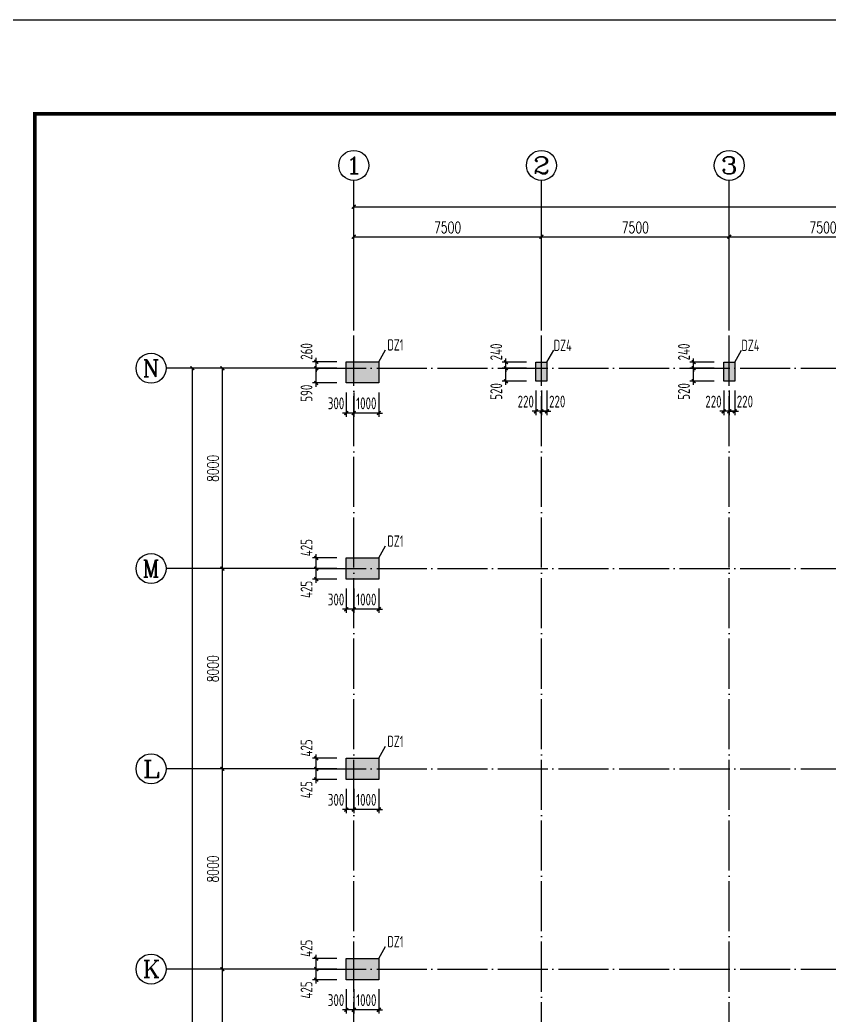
# Model space of a CAD drawing. Extents: x 14475413 to 15955882, y -732572 to -282951.
# Drawn here: x 14894775 to 14927108, y -506570 to -466825 of the extents above; entities that cross this region are included whole.
import ezdxf
from ezdxf.enums import TextEntityAlignment as Align

# ---------------------------------------------------------------- set-up
doc = ezdxf.new("R2010")
doc.units = 0
doc.header["$LTSCALE"] = 1000
doc.header["$MEASUREMENT"] = 0
doc.linetypes.add('DOTE', pattern=[2.42, 2, -0.2, 0.02, -0.2])
for name, color, linetype in [('AXIS', 3, 'Continuous'), ('AXIS_TEXT', 7, 'Continuous'), ('COLU', 253, 'Continuous'), ('COLU_DIM', 3, 'Continuous'), ('COLU_HATCH', 251, 'Continuous'), ('DOTE', 1, 'DOTE'), ('STAIR', 2, 'Continuous'), ('TK', 4, 'Continuous')]:
    doc.layers.add(name, color=color, linetype=linetype)
doc.styles.add('_TCH_AXIS', font='COMPLEX', dxfattribs={"bigfont": 'GBCBIG'})
doc.styles.add('_TCH_DIM_T3', font='SIMPLEX', dxfattribs={"width": 0.705882, "bigfont": 'GBCBIG'})
doc.styles.add('COMPLEX', font='COMPLEX')
doc.styles.add('TSSD_Dimension', font='Tssdeng.shx', dxfattribs={"width": 0.7, "bigfont": 'hztxt.shx'})
doc.styles.add('TSSD_REIN', font='tssdeng.shx', dxfattribs={"width": 0.7, "bigfont": 'tssdchn.shx'})
doc.dimstyles.new('_TCH_ARCH&&150', dxfattribs={"dimtxt": 446.25, "dimasz": 150, "dimexe": 375, "dimexo": 450, "dimgap": 150, "dimtad": 1, "dimdec": 0, "dimzin": 0, "dimdsep": 46, "dimtxsty": '_TCH_DIM_T3', "dimblk": 'ARCHTICK', "dimcen": 0.09, "dimclrt": 7, "dimazin": 2, "dimtfac": 1, "dimtdec": 0, "dimtix": 1, "dimtmove": 2, "dimatfit": 3, "dimfxl": 0, "dimtolj": 1, "dimtzin": 0, "dimarcsym": 0})
doc.dimstyles.new('TSSD_150_150', dxfattribs={"dimtxt": 475, "dimasz": 150, "dimexe": 150, "dimexo": 375, "dimgap": 150, "dimtad": 1, "dimdec": 0, "dimzin": 0, "dimdsep": 46, "dimtxsty": 'TSSD_Dimension', "dimblk": 'ARCHTICK', "dimcen": 0, "dimdle": 150, "dimclrt": 7, "dimadec": 0, "dimazin": 0, "dimtfac": 1, "dimtdec": 0, "dimtix": 1, "dimtmove": 2, "dimatfit": 3, "dimfxl": 0, "dimtolj": 1, "dimtzin": 0, "dimarcsym": 0})

# ---------------------------------------------------------------- blocks, each defined once
blk = doc.blocks.new('_ArchTick')
at = {"color": 0, "linetype": 'ByBlock', "const_width": 0.4}
blk.add_lwpolyline([(-0.5, -0.5), (0.5, 0.5)], dxfattribs=at)
blk = doc.blocks.new('*D59')
at = {"layer": 'COLU_DIM', "color": 0, "lineweight": -2, "ltscale": 0.5}
for p, q in [((14908116, -481701), (14908116, -482676)), ((14909116, -481701), (14909116, -482676)), ((14908116, -482526), (14907966, -482526)), ((14909116, -482526), (14908116, -482526)), ((14909116, -482526), (14909266, -482526))]:
    blk.add_line(p, q, dxfattribs=at)
at = {"layer": 'Defpoints', "color": 0, "ltscale": 0.5}
for p in [(14908116, -481326), (14909116, -481326), (14908116, -482526)]:
    blk.add_point(p, dxfattribs=at)
at = {"layer": 'COLU_DIM', "color": 0, "lineweight": -2, "ltscale": 0.5, "xscale": 150, "yscale": 150, "zscale": 150}
blk.add_blockref('_ArchTick', (14908116, -482526), dxfattribs=at)
at = {"layer": 'COLU_DIM', "color": 0, "lineweight": -2, "ltscale": 0.5, "xscale": 150, "yscale": 150, "zscale": 150, "rotation": 180}
blk.add_blockref('_ArchTick', (14909116, -482526), dxfattribs=at)
at = {"layer": 'COLU_DIM', "color": 7, "ltscale": 0.5, "insert": (14908616, -482138), "char_height": 475, "attachment_point": 5, "style": 'TSSD_Dimension'}
blk.add_mtext('\\A1;1000', dxfattribs=at)
blk = doc.blocks.new('*D60')
at = {"layer": 'COLU_DIM', "color": 0, "lineweight": -2, "ltscale": 0.5}
for p, q in [((14907816, -481701), (14907816, -482676)), ((14908116, -481701), (14908116, -482676)), ((14908266, -482526), (14907666, -482526))]:
    blk.add_line(p, q, dxfattribs=at)
at = {"layer": 'Defpoints', "color": 0, "ltscale": 0.5}
for p in [(14907816, -481326), (14908116, -481326), (14907816, -482526)]:
    blk.add_point(p, dxfattribs=at)
at = {"layer": 'COLU_DIM', "color": 0, "lineweight": -2, "ltscale": 0.5, "xscale": 150, "yscale": 150, "zscale": 150, "rotation": 180}
blk.add_blockref('_ArchTick', (14907816, -482526), dxfattribs=at)
at = {"layer": 'COLU_DIM', "color": 0, "lineweight": -2, "ltscale": 0.5, "xscale": 150, "yscale": 150, "zscale": 150}
blk.add_blockref('_ArchTick', (14908116, -482526), dxfattribs=at)
at = {"layer": 'COLU_DIM', "color": 7, "ltscale": 0.5, "insert": (14907407, -482138), "char_height": 475, "attachment_point": 5, "style": 'TSSD_Dimension'}
blk.add_mtext('\\A1;300', dxfattribs=at)
blk = doc.blocks.new('*D61')
at = {"layer": 'COLU_DIM', "color": 0, "lineweight": -2, "ltscale": 0.5}
for p, q in [((14907441, -480736), (14906466, -480736)), ((14906616, -481476), (14906616, -480586)), ((14907441, -481326), (14906466, -481326))]:
    blk.add_line(p, q, dxfattribs=at)
at = {"layer": 'Defpoints', "color": 0, "ltscale": 0.5}
for p in [(14906616, -480736), (14907816, -480736), (14907816, -481326)]:
    blk.add_point(p, dxfattribs=at)
at = {"layer": 'COLU_DIM', "color": 0, "lineweight": -2, "ltscale": 0.5, "xscale": 150, "yscale": 150, "zscale": 150}
for p, rotation in [((14906616, -480736), 90), ((14906616, -481326), 270)]:
    blk.add_blockref('_ArchTick', p, dxfattribs=dict(at, rotation=rotation))
at = {"layer": 'COLU_DIM', "color": 7, "ltscale": 0.5, "insert": (14906228, -481734), "char_height": 475, "attachment_point": 5, "rotation": 90, "style": 'TSSD_Dimension'}
blk.add_mtext('\\A1;590', dxfattribs=at)
blk = doc.blocks.new('*D62')
at = {"layer": 'COLU_DIM', "color": 0, "lineweight": -2, "ltscale": 0.5}
for p, q in [((14907441, -480476), (14906466, -480476)), ((14906616, -480476), (14906616, -480326)), ((14906616, -480736), (14906616, -480476)), ((14907441, -480736), (14906466, -480736)), ((14906616, -480736), (14906616, -480886))]:
    blk.add_line(p, q, dxfattribs=at)
at = {"layer": 'Defpoints', "color": 0, "ltscale": 0.5}
for p in [(14906616, -480476), (14907816, -480476), (14907816, -480736)]:
    blk.add_point(p, dxfattribs=at)
at = {"layer": 'COLU_DIM', "color": 0, "lineweight": -2, "ltscale": 0.5, "xscale": 150, "yscale": 150, "zscale": 150}
for p, rotation in [((14906616, -480476), 270), ((14906616, -480736), 90)]:
    blk.add_blockref('_ArchTick', p, dxfattribs=dict(at, rotation=rotation))
at = {"layer": 'COLU_DIM', "color": 7, "ltscale": 0.5, "insert": (14906228, -480067), "char_height": 475, "attachment_point": 5, "rotation": 90, "style": 'TSSD_Dimension'}
blk.add_mtext('\\A1;260', dxfattribs=at)
blk = doc.blocks.new('*D63')
at = {"layer": 'COLU_DIM', "color": 0, "lineweight": -2, "ltscale": 0.5}
for p, q in [((14908116, -489536), (14908116, -490511)), ((14909116, -489536), (14909116, -490511)), ((14908116, -490361), (14907966, -490361)), ((14909116, -490361), (14908116, -490361)), ((14909116, -490361), (14909266, -490361))]:
    blk.add_line(p, q, dxfattribs=at)
at = {"layer": 'Defpoints', "color": 0, "ltscale": 0.5}
for p in [(14908116, -489161), (14909116, -489161), (14908116, -490361)]:
    blk.add_point(p, dxfattribs=at)
at = {"layer": 'COLU_DIM', "color": 0, "lineweight": -2, "ltscale": 0.5, "xscale": 150, "yscale": 150, "zscale": 150}
blk.add_blockref('_ArchTick', (14908116, -490361), dxfattribs=at)
at = {"layer": 'COLU_DIM', "color": 0, "lineweight": -2, "ltscale": 0.5, "xscale": 150, "yscale": 150, "zscale": 150, "rotation": 180}
blk.add_blockref('_ArchTick', (14909116, -490361), dxfattribs=at)
at = {"layer": 'COLU_DIM', "color": 7, "ltscale": 0.5, "insert": (14908616, -489973), "char_height": 475, "attachment_point": 5, "style": 'TSSD_Dimension'}
blk.add_mtext('\\A1;1000', dxfattribs=at)
blk = doc.blocks.new('*D64')
at = {"layer": 'COLU_DIM', "color": 0, "lineweight": -2, "ltscale": 0.5}
for p, q in [((14907816, -489536), (14907816, -490511)), ((14908116, -489536), (14908116, -490511)), ((14908266, -490361), (14907666, -490361))]:
    blk.add_line(p, q, dxfattribs=at)
at = {"layer": 'Defpoints', "color": 0, "ltscale": 0.5}
for p in [(14907816, -489161), (14908116, -489161), (14907816, -490361)]:
    blk.add_point(p, dxfattribs=at)
at = {"layer": 'COLU_DIM', "color": 0, "lineweight": -2, "ltscale": 0.5, "xscale": 150, "yscale": 150, "zscale": 150, "rotation": 180}
blk.add_blockref('_ArchTick', (14907816, -490361), dxfattribs=at)
at = {"layer": 'COLU_DIM', "color": 0, "lineweight": -2, "ltscale": 0.5, "xscale": 150, "yscale": 150, "zscale": 150}
blk.add_blockref('_ArchTick', (14908116, -490361), dxfattribs=at)
at = {"layer": 'COLU_DIM', "color": 7, "ltscale": 0.5, "insert": (14907407, -489973), "char_height": 475, "attachment_point": 5, "style": 'TSSD_Dimension'}
blk.add_mtext('\\A1;300', dxfattribs=at)
blk = doc.blocks.new('*D65')
at = {"layer": 'COLU_DIM', "color": 0, "lineweight": -2, "ltscale": 0.5}
for p, q in [((14907441, -488736), (14906466, -488736)), ((14906616, -489311), (14906616, -488586)), ((14907441, -489161), (14906466, -489161))]:
    blk.add_line(p, q, dxfattribs=at)
at = {"layer": 'Defpoints', "color": 0, "ltscale": 0.5}
for p in [(14906616, -488736), (14907816, -488736), (14907816, -489161)]:
    blk.add_point(p, dxfattribs=at)
at = {"layer": 'COLU_DIM', "color": 0, "lineweight": -2, "ltscale": 0.5, "xscale": 150, "yscale": 150, "zscale": 150}
for p, rotation in [((14906616, -488736), 90), ((14906616, -489161), 270)]:
    blk.add_blockref('_ArchTick', p, dxfattribs=dict(at, rotation=rotation))
at = {"layer": 'COLU_DIM', "color": 7, "ltscale": 0.5, "insert": (14906228, -489569), "char_height": 475, "attachment_point": 5, "rotation": 90, "style": 'TSSD_Dimension'}
blk.add_mtext('\\A1;425', dxfattribs=at)
blk = doc.blocks.new('*D66')
at = {"layer": 'COLU_DIM', "color": 0, "lineweight": -2, "ltscale": 0.5}
for p, q in [((14907441, -488311), (14906466, -488311)), ((14906616, -488886), (14906616, -488161)), ((14907441, -488736), (14906466, -488736))]:
    blk.add_line(p, q, dxfattribs=at)
at = {"layer": 'Defpoints', "color": 0, "ltscale": 0.5}
for p in [(14906616, -488311), (14907816, -488311), (14907816, -488736)]:
    blk.add_point(p, dxfattribs=at)
at = {"layer": 'COLU_DIM', "color": 0, "lineweight": -2, "ltscale": 0.5, "xscale": 150, "yscale": 150, "zscale": 150}
for p, rotation in [((14906616, -488311), 90), ((14906616, -488736), 270)]:
    blk.add_blockref('_ArchTick', p, dxfattribs=dict(at, rotation=rotation))
at = {"layer": 'COLU_DIM', "color": 7, "ltscale": 0.5, "insert": (14906228, -487902), "char_height": 475, "attachment_point": 5, "rotation": 90, "style": 'TSSD_Dimension'}
blk.add_mtext('\\A1;425', dxfattribs=at)
blk = doc.blocks.new('*D83')
at = {"layer": 'COLU_DIM', "color": 0, "lineweight": -2, "ltscale": 0.5}
for p, q in [((14908116, -497536), (14908116, -498511)), ((14909116, -497536), (14909116, -498511)), ((14908116, -498361), (14907966, -498361)), ((14909116, -498361), (14908116, -498361)), ((14909116, -498361), (14909266, -498361))]:
    blk.add_line(p, q, dxfattribs=at)
at = {"layer": 'Defpoints', "color": 0, "ltscale": 0.5}
for p in [(14908116, -497161), (14909116, -497161), (14908116, -498361)]:
    blk.add_point(p, dxfattribs=at)
at = {"layer": 'COLU_DIM', "color": 0, "lineweight": -2, "ltscale": 0.5, "xscale": 150, "yscale": 150, "zscale": 150}
blk.add_blockref('_ArchTick', (14908116, -498361), dxfattribs=at)
at = {"layer": 'COLU_DIM', "color": 0, "lineweight": -2, "ltscale": 0.5, "xscale": 150, "yscale": 150, "zscale": 150, "rotation": 180}
blk.add_blockref('_ArchTick', (14909116, -498361), dxfattribs=at)
at = {"layer": 'COLU_DIM', "color": 7, "ltscale": 0.5, "insert": (14908616, -497973), "char_height": 475, "attachment_point": 5, "style": 'TSSD_Dimension'}
blk.add_mtext('\\A1;1000', dxfattribs=at)
blk = doc.blocks.new('*D84')
at = {"layer": 'COLU_DIM', "color": 0, "lineweight": -2, "ltscale": 0.5}
for p, q in [((14907816, -497536), (14907816, -498511)), ((14908116, -497536), (14908116, -498511)), ((14908266, -498361), (14907666, -498361))]:
    blk.add_line(p, q, dxfattribs=at)
at = {"layer": 'Defpoints', "color": 0, "ltscale": 0.5}
for p in [(14907816, -497161), (14908116, -497161), (14907816, -498361)]:
    blk.add_point(p, dxfattribs=at)
at = {"layer": 'COLU_DIM', "color": 0, "lineweight": -2, "ltscale": 0.5, "xscale": 150, "yscale": 150, "zscale": 150, "rotation": 180}
blk.add_blockref('_ArchTick', (14907816, -498361), dxfattribs=at)
at = {"layer": 'COLU_DIM', "color": 0, "lineweight": -2, "ltscale": 0.5, "xscale": 150, "yscale": 150, "zscale": 150}
blk.add_blockref('_ArchTick', (14908116, -498361), dxfattribs=at)
at = {"layer": 'COLU_DIM', "color": 7, "ltscale": 0.5, "insert": (14907407, -497973), "char_height": 475, "attachment_point": 5, "style": 'TSSD_Dimension'}
blk.add_mtext('\\A1;300', dxfattribs=at)
blk = doc.blocks.new('*D85')
at = {"layer": 'COLU_DIM', "color": 0, "lineweight": -2, "ltscale": 0.5}
for p, q in [((14907441, -496736), (14906466, -496736)), ((14906616, -497311), (14906616, -496586)), ((14907441, -497161), (14906466, -497161))]:
    blk.add_line(p, q, dxfattribs=at)
at = {"layer": 'Defpoints', "color": 0, "ltscale": 0.5}
for p in [(14906616, -496736), (14907816, -496736), (14907816, -497161)]:
    blk.add_point(p, dxfattribs=at)
at = {"layer": 'COLU_DIM', "color": 0, "lineweight": -2, "ltscale": 0.5, "xscale": 150, "yscale": 150, "zscale": 150}
for p, rotation in [((14906616, -496736), 90), ((14906616, -497161), 270)]:
    blk.add_blockref('_ArchTick', p, dxfattribs=dict(at, rotation=rotation))
at = {"layer": 'COLU_DIM', "color": 7, "ltscale": 0.5, "insert": (14906228, -497569), "char_height": 475, "attachment_point": 5, "rotation": 90, "style": 'TSSD_Dimension'}
blk.add_mtext('\\A1;425', dxfattribs=at)
blk = doc.blocks.new('*D86')
at = {"layer": 'COLU_DIM', "color": 0, "lineweight": -2, "ltscale": 0.5}
for p, q in [((14907441, -496311), (14906466, -496311)), ((14906616, -496886), (14906616, -496161)), ((14907441, -496736), (14906466, -496736))]:
    blk.add_line(p, q, dxfattribs=at)
at = {"layer": 'Defpoints', "color": 0, "ltscale": 0.5}
for p in [(14906616, -496311), (14907816, -496311), (14907816, -496736)]:
    blk.add_point(p, dxfattribs=at)
at = {"layer": 'COLU_DIM', "color": 0, "lineweight": -2, "ltscale": 0.5, "xscale": 150, "yscale": 150, "zscale": 150}
for p, rotation in [((14906616, -496311), 90), ((14906616, -496736), 270)]:
    blk.add_blockref('_ArchTick', p, dxfattribs=dict(at, rotation=rotation))
at = {"layer": 'COLU_DIM', "color": 7, "ltscale": 0.5, "insert": (14906228, -495902), "char_height": 475, "attachment_point": 5, "rotation": 90, "style": 'TSSD_Dimension'}
blk.add_mtext('\\A1;425', dxfattribs=at)
blk = doc.blocks.new('*D95')
at = {"layer": 'COLU_DIM', "color": 0, "lineweight": -2, "ltscale": 0.5}
for p, q in [((14908116, -505536), (14908116, -506511)), ((14909116, -505536), (14909116, -506511)), ((14908116, -506361), (14907966, -506361)), ((14909116, -506361), (14908116, -506361)), ((14909116, -506361), (14909266, -506361))]:
    blk.add_line(p, q, dxfattribs=at)
at = {"layer": 'Defpoints', "color": 0, "ltscale": 0.5}
for p in [(14908116, -505161), (14909116, -505161), (14908116, -506361)]:
    blk.add_point(p, dxfattribs=at)
at = {"layer": 'COLU_DIM', "color": 0, "lineweight": -2, "ltscale": 0.5, "xscale": 150, "yscale": 150, "zscale": 150}
blk.add_blockref('_ArchTick', (14908116, -506361), dxfattribs=at)
at = {"layer": 'COLU_DIM', "color": 0, "lineweight": -2, "ltscale": 0.5, "xscale": 150, "yscale": 150, "zscale": 150, "rotation": 180}
blk.add_blockref('_ArchTick', (14909116, -506361), dxfattribs=at)
at = {"layer": 'COLU_DIM', "color": 7, "ltscale": 0.5, "insert": (14908616, -505973), "char_height": 475, "attachment_point": 5, "style": 'TSSD_Dimension'}
blk.add_mtext('\\A1;1000', dxfattribs=at)
blk = doc.blocks.new('*D96')
at = {"layer": 'COLU_DIM', "color": 0, "lineweight": -2, "ltscale": 0.5}
for p, q in [((14907816, -505536), (14907816, -506511)), ((14908116, -505536), (14908116, -506511)), ((14908266, -506361), (14907666, -506361))]:
    blk.add_line(p, q, dxfattribs=at)
at = {"layer": 'Defpoints', "color": 0, "ltscale": 0.5}
for p in [(14907816, -505161), (14908116, -505161), (14907816, -506361)]:
    blk.add_point(p, dxfattribs=at)
at = {"layer": 'COLU_DIM', "color": 0, "lineweight": -2, "ltscale": 0.5, "xscale": 150, "yscale": 150, "zscale": 150, "rotation": 180}
blk.add_blockref('_ArchTick', (14907816, -506361), dxfattribs=at)
at = {"layer": 'COLU_DIM', "color": 0, "lineweight": -2, "ltscale": 0.5, "xscale": 150, "yscale": 150, "zscale": 150}
blk.add_blockref('_ArchTick', (14908116, -506361), dxfattribs=at)
at = {"layer": 'COLU_DIM', "color": 7, "ltscale": 0.5, "insert": (14907407, -505973), "char_height": 475, "attachment_point": 5, "style": 'TSSD_Dimension'}
blk.add_mtext('\\A1;300', dxfattribs=at)
blk = doc.blocks.new('*D97')
at = {"layer": 'COLU_DIM', "color": 0, "lineweight": -2, "ltscale": 0.5}
for p, q in [((14907441, -504736), (14906466, -504736)), ((14906616, -505311), (14906616, -504586)), ((14907441, -505161), (14906466, -505161))]:
    blk.add_line(p, q, dxfattribs=at)
at = {"layer": 'Defpoints', "color": 0, "ltscale": 0.5}
for p in [(14906616, -504736), (14907816, -504736), (14907816, -505161)]:
    blk.add_point(p, dxfattribs=at)
at = {"layer": 'COLU_DIM', "color": 0, "lineweight": -2, "ltscale": 0.5, "xscale": 150, "yscale": 150, "zscale": 150}
for p, rotation in [((14906616, -504736), 90), ((14906616, -505161), 270)]:
    blk.add_blockref('_ArchTick', p, dxfattribs=dict(at, rotation=rotation))
at = {"layer": 'COLU_DIM', "color": 7, "ltscale": 0.5, "insert": (14906228, -505569), "char_height": 475, "attachment_point": 5, "rotation": 90, "style": 'TSSD_Dimension'}
blk.add_mtext('\\A1;425', dxfattribs=at)
blk = doc.blocks.new('*D98')
at = {"layer": 'COLU_DIM', "color": 0, "lineweight": -2, "ltscale": 0.5}
for p, q in [((14907441, -504311), (14906466, -504311)), ((14906616, -504886), (14906616, -504161)), ((14907441, -504736), (14906466, -504736))]:
    blk.add_line(p, q, dxfattribs=at)
at = {"layer": 'Defpoints', "color": 0, "ltscale": 0.5}
for p in [(14906616, -504311), (14907816, -504311), (14907816, -504736)]:
    blk.add_point(p, dxfattribs=at)
at = {"layer": 'COLU_DIM', "color": 0, "lineweight": -2, "ltscale": 0.5, "xscale": 150, "yscale": 150, "zscale": 150}
for p, rotation in [((14906616, -504311), 90), ((14906616, -504736), 270)]:
    blk.add_blockref('_ArchTick', p, dxfattribs=dict(at, rotation=rotation))
at = {"layer": 'COLU_DIM', "color": 7, "ltscale": 0.5, "insert": (14906228, -503902), "char_height": 475, "attachment_point": 5, "rotation": 90, "style": 'TSSD_Dimension'}
blk.add_mtext('\\A1;425', dxfattribs=at)
blk = doc.blocks.new('*D203')
at = {"layer": 'COLU_DIM', "color": 0, "lineweight": -2, "ltscale": 0.5}
for p, q in [((14915616, -481631), (14915616, -482606)), ((14915836, -481631), (14915836, -482606)), ((14915616, -482456), (14915466, -482456)), ((14915836, -482456), (14915616, -482456)), ((14915836, -482456), (14915986, -482456))]:
    blk.add_line(p, q, dxfattribs=at)
at = {"layer": 'Defpoints', "color": 0, "ltscale": 0.5}
for p in [(14915616, -481256), (14915836, -481256), (14915616, -482456)]:
    blk.add_point(p, dxfattribs=at)
at = {"layer": 'COLU_DIM', "color": 0, "lineweight": -2, "ltscale": 0.5, "xscale": 150, "yscale": 150, "zscale": 150}
blk.add_blockref('_ArchTick', (14915616, -482456), dxfattribs=at)
at = {"layer": 'COLU_DIM', "color": 0, "lineweight": -2, "ltscale": 0.5, "xscale": 150, "yscale": 150, "zscale": 150, "rotation": 180}
blk.add_blockref('_ArchTick', (14915836, -482456), dxfattribs=at)
at = {"layer": 'COLU_DIM', "color": 7, "ltscale": 0.5, "insert": (14916244, -482068), "char_height": 475, "attachment_point": 5, "style": 'TSSD_Dimension'}
blk.add_mtext('\\A1;220', dxfattribs=at)
blk = doc.blocks.new('*D204')
at = {"layer": 'COLU_DIM', "color": 0, "lineweight": -2, "ltscale": 0.5}
for p, q in [((14915396, -481631), (14915396, -482606)), ((14915616, -481631), (14915616, -482606)), ((14915396, -482456), (14915246, -482456)), ((14915616, -482456), (14915396, -482456)), ((14915616, -482456), (14915766, -482456))]:
    blk.add_line(p, q, dxfattribs=at)
at = {"layer": 'Defpoints', "color": 0, "ltscale": 0.5}
for p in [(14915396, -481256), (14915616, -481256), (14915396, -482456)]:
    blk.add_point(p, dxfattribs=at)
at = {"layer": 'COLU_DIM', "color": 0, "lineweight": -2, "ltscale": 0.5, "xscale": 150, "yscale": 150, "zscale": 150}
blk.add_blockref('_ArchTick', (14915396, -482456), dxfattribs=at)
at = {"layer": 'COLU_DIM', "color": 0, "lineweight": -2, "ltscale": 0.5, "xscale": 150, "yscale": 150, "zscale": 150, "rotation": 180}
blk.add_blockref('_ArchTick', (14915616, -482456), dxfattribs=at)
at = {"layer": 'COLU_DIM', "color": 7, "ltscale": 0.5, "insert": (14914987, -482068), "char_height": 475, "attachment_point": 5, "style": 'TSSD_Dimension'}
blk.add_mtext('\\A1;220', dxfattribs=at)
blk = doc.blocks.new('*D205')
at = {"layer": 'COLU_DIM', "color": 0, "lineweight": -2, "ltscale": 0.5}
for p, q in [((14915021, -480736), (14914046, -480736)), ((14914196, -481406), (14914196, -480586)), ((14915021, -481256), (14914046, -481256))]:
    blk.add_line(p, q, dxfattribs=at)
at = {"layer": 'Defpoints', "color": 0, "ltscale": 0.5}
for p in [(14914196, -480736), (14915396, -480736), (14915396, -481256)]:
    blk.add_point(p, dxfattribs=at)
at = {"layer": 'COLU_DIM', "color": 0, "lineweight": -2, "ltscale": 0.5, "xscale": 150, "yscale": 150, "zscale": 150}
for p, rotation in [((14914196, -480736), 90), ((14914196, -481256), 270)]:
    blk.add_blockref('_ArchTick', p, dxfattribs=dict(at, rotation=rotation))
at = {"layer": 'COLU_DIM', "color": 7, "ltscale": 0.5, "insert": (14913808, -481664), "char_height": 475, "attachment_point": 5, "rotation": 90, "style": 'TSSD_Dimension'}
blk.add_mtext('\\A1;520', dxfattribs=at)
blk = doc.blocks.new('*D206')
at = {"layer": 'COLU_DIM', "color": 0, "lineweight": -2, "ltscale": 0.5}
for p, q in [((14915021, -480496), (14914046, -480496)), ((14914196, -480496), (14914196, -480346)), ((14914196, -480736), (14914196, -480496)), ((14915021, -480736), (14914046, -480736)), ((14914196, -480736), (14914196, -480886))]:
    blk.add_line(p, q, dxfattribs=at)
at = {"layer": 'Defpoints', "color": 0, "ltscale": 0.5}
for p in [(14914196, -480496), (14915396, -480496), (14915396, -480736)]:
    blk.add_point(p, dxfattribs=at)
at = {"layer": 'COLU_DIM', "color": 0, "lineweight": -2, "ltscale": 0.5, "xscale": 150, "yscale": 150, "zscale": 150}
for p, rotation in [((14914196, -480496), 270), ((14914196, -480736), 90)]:
    blk.add_blockref('_ArchTick', p, dxfattribs=dict(at, rotation=rotation))
at = {"layer": 'COLU_DIM', "color": 7, "ltscale": 0.5, "insert": (14913808, -480087), "char_height": 475, "attachment_point": 5, "rotation": 90, "style": 'TSSD_Dimension'}
blk.add_mtext('\\A1;240', dxfattribs=at)
blk = doc.blocks.new('*D207')
at = {"layer": 'COLU_DIM', "color": 0, "lineweight": -2, "ltscale": 0.5}
for p, q in [((14923116, -481631), (14923116, -482606)), ((14923336, -481631), (14923336, -482606)), ((14923116, -482456), (14922966, -482456)), ((14923336, -482456), (14923116, -482456)), ((14923336, -482456), (14923486, -482456))]:
    blk.add_line(p, q, dxfattribs=at)
at = {"layer": 'Defpoints', "color": 0, "ltscale": 0.5}
for p in [(14923116, -481256), (14923336, -481256), (14923116, -482456)]:
    blk.add_point(p, dxfattribs=at)
at = {"layer": 'COLU_DIM', "color": 0, "lineweight": -2, "ltscale": 0.5, "xscale": 150, "yscale": 150, "zscale": 150}
blk.add_blockref('_ArchTick', (14923116, -482456), dxfattribs=at)
at = {"layer": 'COLU_DIM', "color": 0, "lineweight": -2, "ltscale": 0.5, "xscale": 150, "yscale": 150, "zscale": 150, "rotation": 180}
blk.add_blockref('_ArchTick', (14923336, -482456), dxfattribs=at)
at = {"layer": 'COLU_DIM', "color": 7, "ltscale": 0.5, "insert": (14923744, -482068), "char_height": 475, "attachment_point": 5, "style": 'TSSD_Dimension'}
blk.add_mtext('\\A1;220', dxfattribs=at)
blk = doc.blocks.new('*D208')
at = {"layer": 'COLU_DIM', "color": 0, "lineweight": -2, "ltscale": 0.5}
for p, q in [((14922896, -481631), (14922896, -482606)), ((14923116, -481631), (14923116, -482606)), ((14922896, -482456), (14922746, -482456)), ((14923116, -482456), (14922896, -482456)), ((14923116, -482456), (14923266, -482456))]:
    blk.add_line(p, q, dxfattribs=at)
at = {"layer": 'Defpoints', "color": 0, "ltscale": 0.5}
for p in [(14922896, -481256), (14923116, -481256), (14922896, -482456)]:
    blk.add_point(p, dxfattribs=at)
at = {"layer": 'COLU_DIM', "color": 0, "lineweight": -2, "ltscale": 0.5, "xscale": 150, "yscale": 150, "zscale": 150}
blk.add_blockref('_ArchTick', (14922896, -482456), dxfattribs=at)
at = {"layer": 'COLU_DIM', "color": 0, "lineweight": -2, "ltscale": 0.5, "xscale": 150, "yscale": 150, "zscale": 150, "rotation": 180}
blk.add_blockref('_ArchTick', (14923116, -482456), dxfattribs=at)
at = {"layer": 'COLU_DIM', "color": 7, "ltscale": 0.5, "insert": (14922487, -482068), "char_height": 475, "attachment_point": 5, "style": 'TSSD_Dimension'}
blk.add_mtext('\\A1;220', dxfattribs=at)
blk = doc.blocks.new('*D209')
at = {"layer": 'COLU_DIM', "color": 0, "lineweight": -2, "ltscale": 0.5}
for p, q in [((14922521, -480736), (14921546, -480736)), ((14921696, -481406), (14921696, -480586)), ((14922521, -481256), (14921546, -481256))]:
    blk.add_line(p, q, dxfattribs=at)
at = {"layer": 'Defpoints', "color": 0, "ltscale": 0.5}
for p in [(14921696, -480736), (14922896, -480736), (14922896, -481256)]:
    blk.add_point(p, dxfattribs=at)
at = {"layer": 'COLU_DIM', "color": 0, "lineweight": -2, "ltscale": 0.5, "xscale": 150, "yscale": 150, "zscale": 150}
for p, rotation in [((14921696, -480736), 90), ((14921696, -481256), 270)]:
    blk.add_blockref('_ArchTick', p, dxfattribs=dict(at, rotation=rotation))
at = {"layer": 'COLU_DIM', "color": 7, "ltscale": 0.5, "insert": (14921308, -481664), "char_height": 475, "attachment_point": 5, "rotation": 90, "style": 'TSSD_Dimension'}
blk.add_mtext('\\A1;520', dxfattribs=at)
blk = doc.blocks.new('*D210')
at = {"layer": 'COLU_DIM', "color": 0, "lineweight": -2, "ltscale": 0.5}
for p, q in [((14922521, -480496), (14921546, -480496)), ((14921696, -480496), (14921696, -480346)), ((14921696, -480736), (14921696, -480496)), ((14922521, -480736), (14921546, -480736)), ((14921696, -480736), (14921696, -480886))]:
    blk.add_line(p, q, dxfattribs=at)
at = {"layer": 'Defpoints', "color": 0, "ltscale": 0.5}
for p in [(14921696, -480496), (14922896, -480496), (14922896, -480736)]:
    blk.add_point(p, dxfattribs=at)
at = {"layer": 'COLU_DIM', "color": 0, "lineweight": -2, "ltscale": 0.5, "xscale": 150, "yscale": 150, "zscale": 150}
for p, rotation in [((14921696, -480496), 270), ((14921696, -480736), 90)]:
    blk.add_blockref('_ArchTick', p, dxfattribs=dict(at, rotation=rotation))
at = {"layer": 'COLU_DIM', "color": 7, "ltscale": 0.5, "insert": (14921308, -480087), "char_height": 475, "attachment_point": 5, "rotation": 90, "style": 'TSSD_Dimension'}
blk.add_mtext('\\A1;240', dxfattribs=at)
blk = doc.blocks.new('GeYuanFrame_00164207', base_point=(20.09, 4.53))
at = {"layer": 'TK'}
blk.add_lwpolyline([(20.09, 4.53), (20.09, 598.53), (1071.09, 598.53), (1071.09, 4.53)], close=True, dxfattribs=at)
at = {"layer": 'TK', "const_width": 1}
blk.add_lwpolyline([(45.09, 588.53), (1061.09, 588.53), (1061.09, 14.53), (45.09, 14.53)], close=True, dxfattribs=at)
blk = doc.blocks.new('2Q32321321')
at = {"layer": 'COLU'}
for points in [[(14907816, -481326), (14907816, -480476), (14909116, -480476), (14909116, -481326)], [(14915396, -481256), (14915396, -480496), (14915836, -480496), (14915836, -481256)], [(14922896, -481256), (14922896, -480496), (14923336, -480496), (14923336, -481256)], [(14907816, -489161), (14907816, -488311), (14909116, -488311), (14909116, -489161)], [(14907816, -497161), (14907816, -496311), (14909116, -496311), (14909116, -497161)], [(14907816, -505161), (14907816, -504311), (14909116, -504311), (14909116, -505161)]]:
    blk.add_lwpolyline(points, close=True, dxfattribs=at)
blk = doc.blocks.new('_AXISO')
blk.add_circle((0, 0), 0.5)
at = {"layer": 'AXIS_TEXT', "style": 'COMPLEX', "width": 1.041667}
blk.add_attdef('A', text='', height=0.56, dxfattribs=at).set_placement((-0.25, -0.28), (0.25, -0.28), align=Align.FIT)
blk = doc.blocks.new('*D1332')
at = {"layer": 'AXIS', "color": 0, "lineweight": -2}
for p, q in [((14906166, -480736), (14901291, -480736)), ((14901666, -576736), (14901666, -480736)), ((14906166, -576736), (14901291, -576736))]:
    blk.add_line(p, q, dxfattribs=at)
at = {"layer": 'Defpoints', "color": 0}
for p in [(14901666, -480736), (14906616, -480736), (14906616, -576736)]:
    blk.add_point(p, dxfattribs=at)
at = {"layer": 'AXIS', "color": 0, "lineweight": -2, "xscale": 150, "yscale": 150, "zscale": 150}
for p, rotation in [((14901666, -480736), 90), ((14901666, -576736), 270)]:
    blk.add_blockref('_ArchTick', p, dxfattribs=dict(at, rotation=rotation))
at = {"layer": 'AXIS', "color": 7, "insert": (14901293, -528736), "char_height": 446.2, "attachment_point": 5, "rotation": 90, "style": '_TCH_DIM_T3'}
blk.add_mtext('\\A1;96000', dxfattribs=at)
blk = doc.blocks.new('*D1341')
at = {"layer": 'AXIS', "color": 0, "lineweight": -2}
for p, q in [((14906166, -504736), (14902491, -504736)), ((14902866, -512736), (14902866, -504736)), ((14906166, -512736), (14902491, -512736))]:
    blk.add_line(p, q, dxfattribs=at)
at = {"layer": 'Defpoints', "color": 0}
for p in [(14902866, -504736), (14906616, -504736), (14906616, -512736)]:
    blk.add_point(p, dxfattribs=at)
at = {"layer": 'AXIS', "color": 0, "lineweight": -2, "xscale": 150, "yscale": 150, "zscale": 150}
for p, rotation in [((14902866, -504736), 90), ((14902866, -512736), 270)]:
    blk.add_blockref('_ArchTick', p, dxfattribs=dict(at, rotation=rotation))
at = {"layer": 'AXIS', "color": 7, "insert": (14902493, -508736), "char_height": 446.2, "attachment_point": 5, "rotation": 90, "style": '_TCH_DIM_T3'}
blk.add_mtext('\\A1;8000', dxfattribs=at)
blk = doc.blocks.new('*D1342')
at = {"layer": 'AXIS', "color": 0, "lineweight": -2}
for p, q in [((14906166, -496736), (14902491, -496736)), ((14902866, -504736), (14902866, -496736)), ((14906166, -504736), (14902491, -504736))]:
    blk.add_line(p, q, dxfattribs=at)
at = {"layer": 'Defpoints', "color": 0}
for p in [(14902866, -496736), (14906616, -496736), (14906616, -504736)]:
    blk.add_point(p, dxfattribs=at)
at = {"layer": 'AXIS', "color": 0, "lineweight": -2, "xscale": 150, "yscale": 150, "zscale": 150}
for p, rotation in [((14902866, -496736), 90), ((14902866, -504736), 270)]:
    blk.add_blockref('_ArchTick', p, dxfattribs=dict(at, rotation=rotation))
at = {"layer": 'AXIS', "color": 7, "insert": (14902493, -500736), "char_height": 446.2, "attachment_point": 5, "rotation": 90, "style": '_TCH_DIM_T3'}
blk.add_mtext('\\A1;8000', dxfattribs=at)
blk = doc.blocks.new('*D1343')
at = {"layer": 'AXIS', "color": 0, "lineweight": -2}
for p, q in [((14906166, -488736), (14902491, -488736)), ((14902866, -496736), (14902866, -488736)), ((14906166, -496736), (14902491, -496736))]:
    blk.add_line(p, q, dxfattribs=at)
at = {"layer": 'Defpoints', "color": 0}
for p in [(14902866, -488736), (14906616, -488736), (14906616, -496736)]:
    blk.add_point(p, dxfattribs=at)
at = {"layer": 'AXIS', "color": 0, "lineweight": -2, "xscale": 150, "yscale": 150, "zscale": 150}
for p, rotation in [((14902866, -488736), 90), ((14902866, -496736), 270)]:
    blk.add_blockref('_ArchTick', p, dxfattribs=dict(at, rotation=rotation))
at = {"layer": 'AXIS', "color": 7, "insert": (14902493, -492736), "char_height": 446.2, "attachment_point": 5, "rotation": 90, "style": '_TCH_DIM_T3'}
blk.add_mtext('\\A1;8000', dxfattribs=at)
blk = doc.blocks.new('*D1344')
at = {"layer": 'AXIS', "color": 0, "lineweight": -2}
for p, q in [((14906166, -480736), (14902491, -480736)), ((14902866, -488736), (14902866, -480736)), ((14906166, -488736), (14902491, -488736))]:
    blk.add_line(p, q, dxfattribs=at)
at = {"layer": 'Defpoints', "color": 0}
for p in [(14902866, -480736), (14906616, -480736), (14906616, -488736)]:
    blk.add_point(p, dxfattribs=at)
at = {"layer": 'AXIS', "color": 0, "lineweight": -2, "xscale": 150, "yscale": 150, "zscale": 150}
for p, rotation in [((14902866, -480736), 90), ((14902866, -488736), 270)]:
    blk.add_blockref('_ArchTick', p, dxfattribs=dict(at, rotation=rotation))
at = {"layer": 'AXIS', "color": 7, "insert": (14902493, -484736), "char_height": 446.2, "attachment_point": 5, "rotation": 90, "style": '_TCH_DIM_T3'}
blk.add_mtext('\\A1;8000', dxfattribs=at)
blk = doc.blocks.new('*D1367')
at = {"layer": 'AXIS', "color": 0, "lineweight": -2}
for p, q in [((14908116, -478786), (14908116, -473911)), ((14968116, -478786), (14968116, -473911)), ((14908116, -474286), (14968116, -474286))]:
    blk.add_line(p, q, dxfattribs=at)
at = {"layer": 'Defpoints', "color": 0}
for p in [(14968116, -474286), (14908116, -479236), (14968116, -479236)]:
    blk.add_point(p, dxfattribs=at)
at = {"layer": 'AXIS', "color": 0, "lineweight": -2, "xscale": 150, "yscale": 150, "zscale": 150, "rotation": 180}
blk.add_blockref('_ArchTick', (14908116, -474286), dxfattribs=at)
at = {"layer": 'AXIS', "color": 0, "lineweight": -2, "xscale": 150, "yscale": 150, "zscale": 150}
blk.add_blockref('_ArchTick', (14968116, -474286), dxfattribs=at)
at = {"layer": 'AXIS', "color": 7, "insert": (14938116, -473913), "char_height": 446.2, "attachment_point": 5, "style": '_TCH_DIM_T3'}
blk.add_mtext('\\A1;60000', dxfattribs=at)
blk = doc.blocks.new('*D1368')
at = {"layer": 'AXIS', "color": 0, "lineweight": -2}
for p, q in [((14908116, -478786), (14908116, -475111)), ((14915616, -478786), (14915616, -475111)), ((14908116, -475486), (14915616, -475486))]:
    blk.add_line(p, q, dxfattribs=at)
at = {"layer": 'Defpoints', "color": 0}
for p in [(14915616, -475486), (14908116, -479236), (14915616, -479236)]:
    blk.add_point(p, dxfattribs=at)
at = {"layer": 'AXIS', "color": 0, "lineweight": -2, "xscale": 150, "yscale": 150, "zscale": 150, "rotation": 180}
blk.add_blockref('_ArchTick', (14908116, -475486), dxfattribs=at)
at = {"layer": 'AXIS', "color": 0, "lineweight": -2, "xscale": 150, "yscale": 150, "zscale": 150}
blk.add_blockref('_ArchTick', (14915616, -475486), dxfattribs=at)
at = {"layer": 'AXIS', "color": 7, "insert": (14911866, -475113), "char_height": 446.2, "attachment_point": 5, "style": '_TCH_DIM_T3'}
blk.add_mtext('\\A1;7500', dxfattribs=at)
blk = doc.blocks.new('*D1369')
at = {"layer": 'AXIS', "color": 0, "lineweight": -2}
for p, q in [((14915616, -478786), (14915616, -475111)), ((14923116, -478786), (14923116, -475111)), ((14915616, -475486), (14923116, -475486))]:
    blk.add_line(p, q, dxfattribs=at)
at = {"layer": 'Defpoints', "color": 0}
for p in [(14923116, -475486), (14915616, -479236), (14923116, -479236)]:
    blk.add_point(p, dxfattribs=at)
at = {"layer": 'AXIS', "color": 0, "lineweight": -2, "xscale": 150, "yscale": 150, "zscale": 150, "rotation": 180}
blk.add_blockref('_ArchTick', (14915616, -475486), dxfattribs=at)
at = {"layer": 'AXIS', "color": 0, "lineweight": -2, "xscale": 150, "yscale": 150, "zscale": 150}
blk.add_blockref('_ArchTick', (14923116, -475486), dxfattribs=at)
at = {"layer": 'AXIS', "color": 7, "insert": (14919366, -475113), "char_height": 446.2, "attachment_point": 5, "style": '_TCH_DIM_T3'}
blk.add_mtext('\\A1;7500', dxfattribs=at)
blk = doc.blocks.new('*D1370')
at = {"layer": 'AXIS', "color": 0, "lineweight": -2}
for p, q in [((14923116, -478786), (14923116, -475111)), ((14930616, -478786), (14930616, -475111)), ((14923116, -475486), (14930616, -475486))]:
    blk.add_line(p, q, dxfattribs=at)
at = {"layer": 'Defpoints', "color": 0}
for p in [(14930616, -475486), (14923116, -479236), (14930616, -479236)]:
    blk.add_point(p, dxfattribs=at)
at = {"layer": 'AXIS', "color": 0, "lineweight": -2, "xscale": 150, "yscale": 150, "zscale": 150, "rotation": 180}
blk.add_blockref('_ArchTick', (14923116, -475486), dxfattribs=at)
at = {"layer": 'AXIS', "color": 0, "lineweight": -2, "xscale": 150, "yscale": 150, "zscale": 150}
blk.add_blockref('_ArchTick', (14930616, -475486), dxfattribs=at)
at = {"layer": 'AXIS', "color": 7, "insert": (14926866, -475113), "char_height": 446.2, "attachment_point": 5, "style": '_TCH_DIM_T3'}
blk.add_mtext('\\A1;7500', dxfattribs=at)

msp = doc.modelspace()

# ---------------------------------------------------------------- hatches: boundary and pattern name
at = {"layer": 'COLU_HATCH', "ltscale": 0.5}
for points in [[(14907815.7, -481325.7), (14907815.7, -480475.7), (14909115.7, -480475.7), (14909115.7, -481325.7)], [(14915395.7, -481255.7), (14915395.7, -480495.7), (14915835.7, -480495.7), (14915835.7, -481255.7)], [(14922895.7, -481255.7), (14922895.7, -480495.7), (14923335.7, -480495.7), (14923335.7, -481255.7)], [(14907815.7, -489160.7), (14907815.7, -488310.7), (14909115.7, -488310.7), (14909115.7, -489160.7)], [(14907815.7, -497160.7), (14907815.7, -496310.7), (14909115.7, -496310.7), (14909115.7, -497160.7)], [(14907815.7, -505160.7), (14907815.7, -504310.7), (14909115.7, -504310.7), (14909115.7, -505160.7)]]:
    msp.add_hatch(color=256, dxfattribs=at).paths.add_polyline_path(points)

# ---------------------------------------------------------------- linework, layer by layer
at = {"layer": 'AXIS'}
for p, q in [((14908115.7, -479235.7), (14908115.7, -473235.7)), ((14915615.7, -479235.7), (14915615.7, -473235.7)), ((14923115.7, -479235.7), (14923115.7, -473235.7)), ((14906615.7, -480735.7), (14900615.7, -480735.7)), ((14906615.7, -488735.7), (14900615.7, -488735.7)), ((14906615.7, -496735.7), (14900615.7, -496735.7)), ((14906615.7, -504735.7), (14900615.7, -504735.7))]:
    msp.add_line(p, q, dxfattribs=at)
at = {"layer": 'DOTE'}
for p, q in [((14908115.7, -578235.7), (14908115.7, -479235.7)), ((14915615.7, -578235.7), (14915615.7, -479235.7)), ((14923115.7, -578235.7), (14923115.7, -479235.7)), ((14906615.7, -480735.7), (14969615.7, -480735.7)), ((14906615.7, -488735.7), (14969615.7, -488735.7)), ((14906615.7, -496735.7), (14969615.7, -496735.7)), ((14906615.7, -504735.7), (14969615.7, -504735.7))]:
    msp.add_line(p, q, dxfattribs=at)
at = {"layer": 'STAIR'}
for p, q in [((14909115.7, -480475.7), (14909388.7, -479999.9)), ((14915835.7, -480495.7), (14916108.7, -480019.9)), ((14923335.7, -480495.7), (14923608.7, -480019.9)), ((14909115.7, -488310.7), (14909388.7, -487834.9)), ((14909115.7, -496310.7), (14909388.7, -495834.9)), ((14909115.7, -504310.7), (14909388.7, -503834.9))]:
    msp.add_line(p, q, dxfattribs=at)

# ---------------------------------------------------------------- block references
at = {"xscale": 150, "yscale": 150, "zscale": 150, "rotation": 270}
msp.add_blockref('GeYuanFrame_00164207', (14893868, -466825.4), dxfattribs=at)
msp.add_blockref('2Q32321321', (0, 0))
at = {"layer": 'AXIS'}
ref = msp.add_blockref('_AXISO', (14908115.7, -472635.7), dxfattribs=dict(at, xscale=1200, yscale=1200, zscale=1200))
ref.add_attrib('A', '1', dxfattribs={"layer": 'AXIS_TEXT', "ltscale": 0.5, "height": 678.8, "style": '_TCH_AXIS', "width": 2.333333}).set_placement((14907776.3, -472975.1), (14908455.1, -472975.1), align=Align.FIT)
ref = msp.add_blockref('_AXISO', (14915615.7, -472635.7), dxfattribs=dict(at, xscale=1200, yscale=1200, zscale=1200))
ref.add_attrib('A', '2', dxfattribs={"layer": 'AXIS_TEXT', "ltscale": 0.5, "height": 678.8, "style": '_TCH_AXIS', "width": 1.5}).set_placement((14915276.3, -472975.1), (14915955.1, -472975.1), align=Align.FIT)
ref = msp.add_blockref('_AXISO', (14923115.7, -472635.7), dxfattribs=dict(at, xscale=1200, yscale=1200, zscale=1200))
ref.add_attrib('A', '3', dxfattribs={"layer": 'AXIS_TEXT', "ltscale": 0.5, "height": 678.8, "style": '_TCH_AXIS', "width": 1.5}).set_placement((14922776.3, -472975.1), (14923455.1, -472975.1), align=Align.FIT)
ref = msp.add_blockref('_AXISO', (14900015.7, -480735.7), dxfattribs=dict(at, xscale=1200, yscale=1200, zscale=1200))
ref.add_attrib('A', 'N', dxfattribs={"layer": 'AXIS_TEXT', "ltscale": 0.5, "height": 678.8, "style": '_TCH_AXIS', "width": 1.105263}).set_placement((14899676.3, -481075.1), (14900355.1, -481075.1), align=Align.FIT)
ref = msp.add_blockref('_AXISO', (14900015.7, -488735.7), dxfattribs=dict(at, xscale=1200, yscale=1200, zscale=1200))
ref.add_attrib('A', 'M', dxfattribs={"layer": 'AXIS_TEXT', "ltscale": 0.5, "height": 678.8, "style": '_TCH_AXIS'}).set_placement((14899676.3, -489075.1), (14900355.1, -489075.1), align=Align.FIT)
ref = msp.add_blockref('_AXISO', (14900015.7, -496735.7), dxfattribs=dict(at, xscale=1200, yscale=1200, zscale=1200))
ref.add_attrib('A', 'L', dxfattribs={"layer": 'AXIS_TEXT', "ltscale": 0.5, "height": 678.8, "style": '_TCH_AXIS', "width": 1.4}).set_placement((14899676.3, -497075.1), (14900355.1, -497075.1), align=Align.FIT)
ref = msp.add_blockref('_AXISO', (14900015.7, -504735.7), dxfattribs=dict(at, xscale=1200, yscale=1200, zscale=1200))
ref.add_attrib('A', 'K', dxfattribs={"layer": 'AXIS_TEXT', "ltscale": 0.5, "height": 678.8, "style": '_TCH_AXIS', "width": 1.105263}).set_placement((14899676.3, -505075.1), (14900355.1, -505075.1), align=Align.FIT)

# ---------------------------------------------------------------- texts
at = {"layer": 'STAIR', "style": 'TSSD_REIN', "width": 0.7}
for s, p in [('DZ1', (14910104.4, -480029)), ('DZ4', (14916824.4, -480049)), ('DZ4', (14924324.4, -480049)), ('DZ1', (14910104.4, -487864)), ('DZ1', (14910104.4, -495864)), ('DZ1', (14910104.4, -503864))]:
    msp.add_text(s, height=450, dxfattribs=at).set_placement(p, align=Align.RIGHT)

# ---------------------------------------------------------------- dimensions: what is measured, and where the dimension line sits
at = {"layer": 'AXIS'}
for p1, p2, distance, text, picture, middle in [((14908115.7, -479235.7), (14968115.7, -479235.7), 4950, '60000', '*D1367', (14938115.7, -473912.6)), ((14908115.7, -479235.7), (14915615.7, -479235.7), 3750, '7500', '*D1368', (14911865.7, -475112.6)), ((14915615.7, -479235.7), (14923115.7, -479235.7), 3750, '7500', '*D1369', (14919365.7, -475112.6)), ((14923115.7, -479235.7), (14930615.7, -479235.7), 3750, '7500', '*D1370', (14926865.7, -475112.6)), ((14906615.7, -576735.7), (14906615.7, -480735.7), 4950, '96000', '*D1332', (14901292.6, -528735.7)), ((14906615.7, -488735.7), (14906615.7, -480735.7), 3750, '8000', '*D1344', (14902492.6, -484735.7)), ((14906615.7, -496735.7), (14906615.7, -488735.7), 3750, '8000', '*D1343', (14902492.6, -492735.7)), ((14906615.7, -504735.7), (14906615.7, -496735.7), 3750, '8000', '*D1342', (14902492.6, -500735.7)), ((14906615.7, -512735.7), (14906615.7, -504735.7), 3750, '8000', '*D1341', (14902492.6, -508735.7))]:
    dim = msp.add_aligned_dim(p1=p1, p2=p2, distance=distance, text=text, dimstyle='_TCH_ARCH&&150', dxfattribs=at)
    dim.commit()
    dim.dimension.update_dxf_attribs({"geometry": picture, "text_midpoint": middle})
at = {"layer": 'COLU_DIM', "ltscale": 0.5}
for base, p1, p2, angle, picture, middle in [((14906615.7, -480475.7), (14907815.7, -480735.7), (14907815.7, -480475.7), 90, '*D62', (14906228.2, -480067.1)), ((14914195.7, -480495.7), (14915395.7, -480735.7), (14915395.7, -480495.7), 90, '*D206', (14913808.2, -480087.1)), ((14921695.7, -480495.7), (14922895.7, -480735.7), (14922895.7, -480495.7), 90, '*D210', (14921308.2, -480087.1)), ((14906615.7, -480735.7), (14907815.7, -481325.7), (14907815.7, -480735.7), 90, '*D61', (14906228.2, -481734.3)), ((14914195.7, -480735.7), (14915395.7, -481255.7), (14915395.7, -480735.7), 90, '*D205', (14913808.2, -481664.3)), ((14921695.7, -480735.7), (14922895.7, -481255.7), (14922895.7, -480735.7), 90, '*D209', (14921308.2, -481664.3)), ((14915395.7, -482455.7), (14915615.7, -481255.7), (14915395.7, -481255.7), 180, '*D204', (14914987.1, -482068.2)), ((14915615.7, -482455.7), (14915835.7, -481255.7), (14915615.7, -481255.7), 180, '*D203', (14916244.3, -482068.2)), ((14922895.7, -482455.7), (14923115.7, -481255.7), (14922895.7, -481255.7), 180, '*D208', (14922487.1, -482068.2)), ((14923115.7, -482455.7), (14923335.7, -481255.7), (14923115.7, -481255.7), 180, '*D207', (14923744.3, -482068.2)), ((14907815.7, -482525.7), (14908115.7, -481325.7), (14907815.7, -481325.7), 180, '*D60', (14907407.1, -482138.2)), ((14906615.7, -488310.7), (14907815.7, -488735.7), (14907815.7, -488310.7), 90, '*D66', (14906228.2, -487902.1)), ((14906615.7, -488735.7), (14907815.7, -489160.7), (14907815.7, -488735.7), 90, '*D65', (14906228.2, -489569.3)), ((14907815.7, -490360.7), (14908115.7, -489160.7), (14907815.7, -489160.7), 180, '*D64', (14907407.1, -489973.2)), ((14906615.7, -496310.7), (14907815.7, -496735.7), (14907815.7, -496310.7), 90, '*D86', (14906228.2, -495902.1)), ((14906615.7, -496735.7), (14907815.7, -497160.7), (14907815.7, -496735.7), 90, '*D85', (14906228.2, -497569.3)), ((14907815.7, -498360.7), (14908115.7, -497160.7), (14907815.7, -497160.7), 180, '*D84', (14907407.1, -497973.2)), ((14906615.7, -504310.7), (14907815.7, -504735.7), (14907815.7, -504310.7), 90, '*D98', (14906228.2, -503902.1)), ((14906615.7, -504735.7), (14907815.7, -505160.7), (14907815.7, -504735.7), 90, '*D97', (14906228.2, -505569.3)), ((14907815.7, -506360.7), (14908115.7, -505160.7), (14907815.7, -505160.7), 180, '*D96', (14907407.1, -505973.2))]:
    dim = msp.add_linear_dim(base=base, p1=p1, p2=p2, angle=angle, dimstyle='TSSD_150_150', dxfattribs=at)
    dim.commit()
    dim.dimension.update_dxf_attribs({"geometry": picture, "text_midpoint": middle, "dimtype": 160})
for base, p1, p2, picture, middle in [((14908115.7, -482525.7), (14909115.7, -481325.7), (14908115.7, -481325.7), '*D59', (14908615.7, -482138.2)), ((14908115.7, -490360.7), (14909115.7, -489160.7), (14908115.7, -489160.7), '*D63', (14908615.7, -489973.2)), ((14908115.7, -498360.7), (14909115.7, -497160.7), (14908115.7, -497160.7), '*D83', (14908615.7, -497973.2)), ((14908115.7, -506360.7), (14909115.7, -505160.7), (14908115.7, -505160.7), '*D95', (14908615.7, -505973.2))]:
    dim = msp.add_linear_dim(base=base, p1=p1, p2=p2, angle=180, dimstyle='TSSD_150_150', dxfattribs=at)
    dim.commit()
    dim.dimension.update_dxf_attribs({"geometry": picture, "text_midpoint": middle})

doc.saveas('drawing.dxf')
